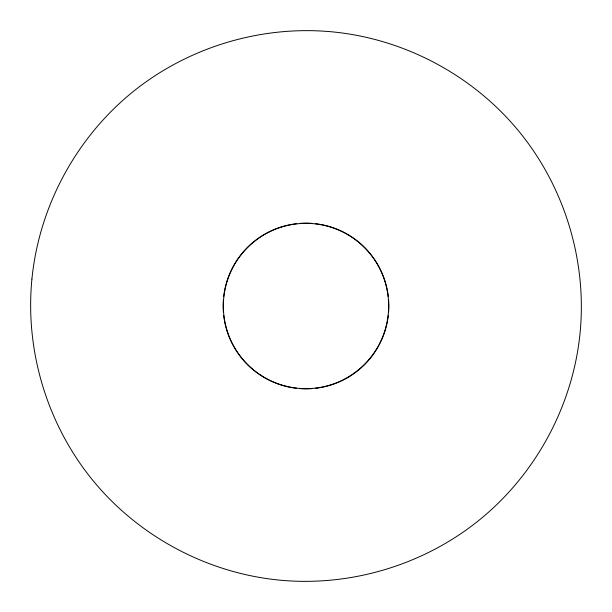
<?xml version="1.0" encoding="UTF-8"?>
<svg xmlns="http://www.w3.org/2000/svg" width="612" height="612" viewBox="0 0 612 612"><rect width="100%" height="100%" fill="white"/><g stroke="black" fill="none" stroke-linecap="round" stroke-linejoin="round"><path stroke-width="0.92" d="M388.329 315.279A82.85 82.85 0 0 1 315.279 388.329M311.913 388.643A82.85 82.85 0 0 1 300.087 388.643M296.721 388.329A82.85 82.85 0 0 1 223.671 315.279M223.357 311.913A82.85 82.85 0 0 1 223.357 300.087M223.671 296.721A82.85 82.85 0 0 1 296.721 223.671M300.087 223.357A82.85 82.85 0 0 1 311.913 223.357M315.279 223.671A82.85 82.85 0 0 1 388.329 296.721M388.643 300.087A82.85 82.85 0 0 1 388.643 311.913M31.923 279.003C24.863 350.898 47.3 424.858 93.116 480.711C138.955 536.54 207.116 572.97 279.003 580.077C350.898 587.138 424.858 564.7 480.711 518.884C536.54 473.045 572.97 404.884 580.077 332.997C587.138 261.102 564.7 187.142 518.884 131.289C473.045 75.46 404.884 39.03 332.997 31.923C261.102 24.863 187.142 47.3 131.289 93.116C75.46 138.955 39.03 207.116 31.923 279.003M259.679 374.437A82.635 82.635 0 0 0 388.429 311.898A82.635 82.635 0 0 0 269.892 231.665A82.635 82.635 0 0 0 259.679 374.437"/></g></svg>
